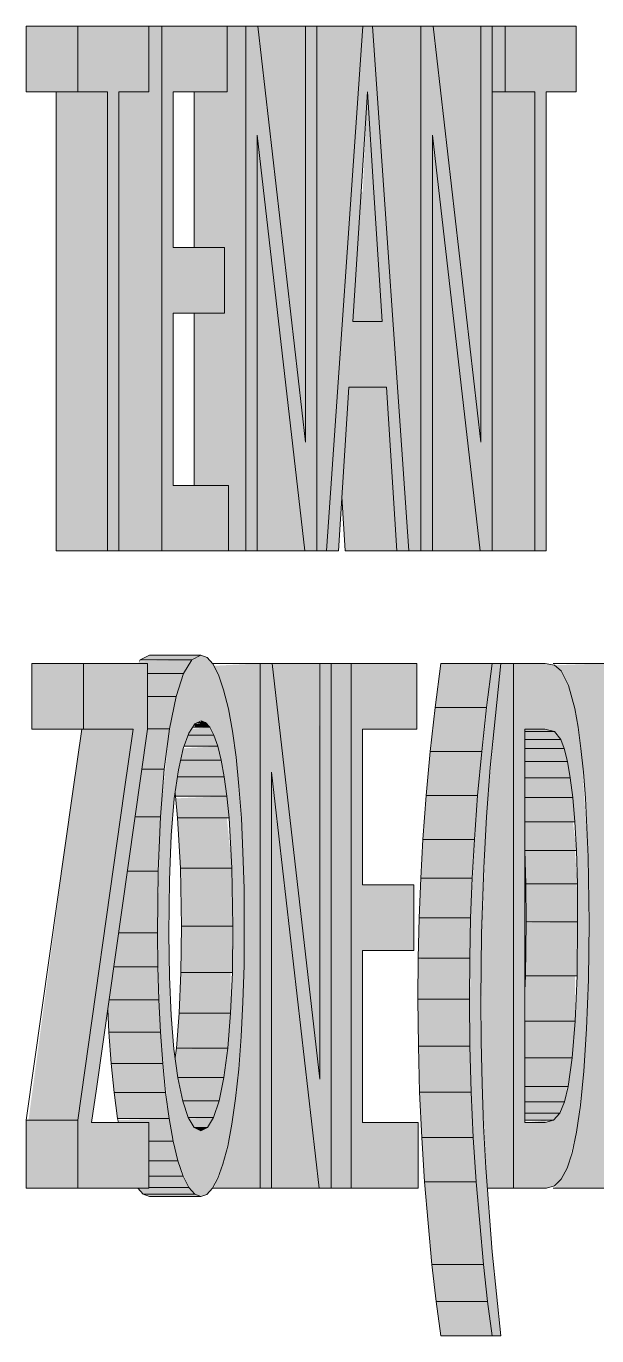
# Model space of a CAD drawing. Header units: metres. Extents: x -4613 to -4328, y -1 to 30.
# Drawn here: x -4522.487 to -4521.942, y 13.327 to 14.581 of the extents above; entities that cross this region are included whole.
import ezdxf

# ---------------------------------------------------------------- set-up
doc = ezdxf.new("R2010")
doc.units = ezdxf.units.M
doc.layers.add('A-GENM', color=13, linetype='Continuous', lineweight=5)

# ---------------------------------------------------------------- blocks, each defined once
blk = doc.blocks.new('Signage_Tenant Building - Tenant Signage with Back Panel-V95-SOUTH WEST')
at = {"layer": 'A-GENM'}
for points in [[(-4522.4875, 14.5181), (-4522.4382, 14.5181), (-4522.4382, 14.5809), (-4522.4875, 14.5809), (-4522.4875, 14.5428)], [(-4522.3987, 14.0786), (-4522.3987, 14.5181), (-4522.3701, 14.5181), (-4522.3701, 14.5809), (-4522.4382, 14.5809), (-4522.4382, 14.5181), (-4522.4096, 14.5181), (-4522.4096, 14.0786)], [(-4522.3987, 14.0786), (-4522.3578, 14.0786), (-4522.3578, 14.5809), (-4522.3701, 14.5809), (-4522.3701, 14.5181), (-4522.3987, 14.5181), (-4522.3987, 14.2579)], [(-4522.3578, 14.0786), (-4522.2938, 14.0786), (-4522.2938, 14.1414), (-4522.3469, 14.1414), (-4522.3469, 14.3062), (-4522.2979, 14.3062), (-4522.2979, 14.369), (-4522.3469, 14.369), (-4522.3469, 14.5181), (-4522.2951, 14.5181), (-4522.2951, 14.5809), (-4522.3578, 14.5809), (-4522.3578, 14.2579)], [(-4522.2938, 14.0786), (-4522.2774, 14.0786), (-4522.2774, 14.5809), (-4522.2951, 14.5809), (-4522.2951, 14.5181), (-4522.3267, 14.5181), (-4522.3267, 14.369), (-4522.2979, 14.369), (-4522.2979, 14.3062), (-4522.3267, 14.3062), (-4522.3267, 14.1414), (-4522.2938, 14.1414)], [(-4522.2665, 14.0786), (-4522.2665, 14.4766), (-4522.221, 14.0786), (-4522.2093, 14.0786), (-4522.2093, 14.5809), (-4522.2202, 14.5809), (-4522.2202, 14.1829), (-4522.2658, 14.5809), (-4522.2774, 14.5809), (-4522.2774, 14.0786)], [(-4522.2202, 14.1829), (-4522.2202, 14.5809), (-4522.2658, 14.5809), (-4522.221, 14.1896)], [(-4522.2093, 14.0786), (-4522.2003, 14.0786), (-4522.1655, 14.5809), (-4522.2093, 14.5809), (-4522.2093, 14.1829)], [(-4522.1214, 14.0786), (-4522.1098, 14.0786), (-4522.1098, 14.5809), (-4522.1562, 14.5809), (-4522.1323, 14.2355)], [(-4522.0989, 14.0786), (-4522.0989, 14.4766), (-4522.0533, 14.0786), (-4522.0417, 14.0786), (-4522.0417, 14.5809), (-4522.0526, 14.5809), (-4522.0526, 14.1829), (-4522.0981, 14.5809), (-4522.1098, 14.5809), (-4522.1098, 14.0786)], [(-4522.0526, 14.1829), (-4522.0526, 14.5809), (-4522.0981, 14.5809), (-4522.0533, 14.1896)], [(-4522.0294, 14.5181), (-4522.0294, 14.5809), (-4522.0417, 14.5809), (-4522.0417, 14.5181)], [(-4522.0008, 14.0786), (-4521.9899, 14.0786), (-4521.9899, 14.5181), (-4521.9613, 14.5181), (-4521.9613, 14.5809), (-4522.0294, 14.5809), (-4522.0294, 14.5181), (-4522.0008, 14.5181), (-4522.0008, 14.2579)], [(-4522.4589, 14.0786), (-4522.4096, 14.0786), (-4522.4096, 14.5181), (-4522.4589, 14.5181), (-4522.4589, 14.2579)], [(-4522.1548, 14.4218), (-4522.1609, 14.5181), (-4522.1655, 14.4218), (-4522.1562, 14.4218)], [(-4522.0008, 14.0786), (-4522.0008, 14.5181), (-4522.0417, 14.5181), (-4522.0417, 14.0786), (-4522.025, 14.0786)], [(-4522.221, 14.0786), (-4522.2665, 14.4766), (-4522.2665, 14.0786), (-4522.2551, 14.0786)], [(-4522.0533, 14.0786), (-4522.0989, 14.4766), (-4522.0989, 14.0786)], [(-4522.1749, 14.2983), (-4522.1469, 14.2983), (-4522.1548, 14.4218), (-4522.167, 14.4218)], [(-4522.133, 14.0786), (-4522.1429, 14.2355), (-4522.1789, 14.2355), (-4522.1855, 14.1308), (-4522.1821, 14.0786), (-4522.1429, 14.0786)], [(-4522.3291, 13.9744), (-4522.3203, 13.9788), (-4522.3695, 13.9788), (-4522.3783, 13.9744)], [(-4522.4328, 13.971), (-4522.482, 13.971), (-4522.482, 13.9082), (-4522.4328, 13.9082)], [(-4522.4382, 13.4687), (-4522.3701, 13.4687), (-4522.3701, 13.5315), (-4522.4249, 13.5315), (-4522.3715, 13.9082), (-4522.3715, 13.971), (-4522.4328, 13.971), (-4522.4328, 13.9082), (-4522.3852, 13.9082), (-4522.4382, 13.5338)], [(-4522.3715, 13.9612), (-4522.337, 13.9612), (-4522.3291, 13.9744), (-4522.3791, 13.973), (-4522.3804, 13.971), (-4522.3715, 13.971)], [(-4522.3042, 13.4687), (-4522.2638, 13.4687), (-4522.2638, 13.971), (-4522.3079, 13.9687), (-4522.2986, 13.9457), (-4522.2897, 13.9033), (-4522.2839, 13.8534), (-4522.2791, 13.7556), (-4522.2801, 13.6469), (-4522.2871, 13.5545), (-4522.2946, 13.509), (-4522.3042, 13.4782), (-4522.3082, 13.4687)], [(-4522.2638, 13.4687), (-4522.2529, 13.4687), (-4522.2529, 13.8668), (-4522.2073, 13.4687), (-4522.1957, 13.4687), (-4522.1957, 13.971), (-4522.2066, 13.971), (-4522.2066, 13.5731), (-4522.2521, 13.971), (-4522.2638, 13.971), (-4522.2638, 13.6882)], [(-4522.2066, 13.5731), (-4522.2073, 13.971), (-4522.2521, 13.971), (-4522.2073, 13.5798)], [(-4522.1957, 13.4687), (-4522.1766, 13.4687), (-4522.1766, 13.971), (-4522.1957, 13.971), (-4522.1957, 13.5731)], [(-4522.1766, 13.4687), (-4522.1125, 13.4687), (-4522.1125, 13.5315), (-4522.1657, 13.5315), (-4522.1657, 13.6963), (-4522.1166, 13.6963), (-4522.1166, 13.7591), (-4522.1657, 13.7591), (-4522.1657, 13.9082), (-4522.1139, 13.9082), (-4522.1139, 13.971), (-4522.1766, 13.971), (-4522.1766, 13.6882)], [(-4522.0471, 13.9289), (-4522.0417, 13.971), (-4522.0909, 13.971), (-4522.0963, 13.9289)], [(-4522.0335, 13.3274), (-4522.0418, 13.4078), (-4522.0499, 13.5285), (-4522.0526, 13.6492), (-4522.0498, 13.7752), (-4522.0437, 13.8715), (-4522.0335, 13.971), (-4522.0417, 13.971), (-4522.0556, 13.8446), (-4522.0623, 13.7276), (-4522.0631, 13.6047), (-4522.0599, 13.5173), (-4522.0501, 13.3957), (-4522.0417, 13.3274)], [(-4522.025, 13.4687), (-4522.0212, 13.4687), (-4522.0212, 13.971), (-4522.0335, 13.971), (-4522.0472, 13.8243), (-4522.0521, 13.689), (-4522.0514, 13.5687), (-4522.0463, 13.4687), (-4522.0418, 13.4687)], [(-4521.934, 13.4687), (-4521.934, 13.971), (-4521.9821, 13.9692), (-4521.9756, 13.9638), (-4521.967, 13.9438), (-4521.9595, 13.9099), (-4521.9524, 13.842), (-4521.949, 13.7226), (-4521.9513, 13.6212), (-4521.9573, 13.5481), (-4521.9652, 13.5025), (-4521.9757, 13.4773), (-4521.9822, 13.4687), (-4521.949, 13.4687)], [(-4522.3441, 13.9392), (-4522.337, 13.9612), (-4522.3715, 13.9612), (-4522.3715, 13.9392)], [(-4522.3503, 13.9083), (-4522.3441, 13.9392), (-4522.3715, 13.9392), (-4522.3715, 13.9083)], [(-4522.0471, 13.9289), (-4522.0963, 13.9289), (-4522.1009, 13.8868), (-4522.0517, 13.8868)], [(-4522.3118, 13.91), (-4522.3159, 13.9145), (-4522.3263, 13.9131), (-4522.3263, 13.91), (-4522.3159, 13.91)], [(-4522.3159, 13.9145), (-4522.3203, 13.916), (-4522.3202, 13.9145)], [(-4522.4429, 13.8485), (-4522.3936, 13.8485), (-4522.3852, 13.9082), (-4522.4344, 13.9082)], [(-4522.3554, 13.8697), (-4522.3503, 13.9083), (-4522.3715, 13.9082), (-4522.3769, 13.8697), (-4522.3715, 13.8697)], [(-4522.3042, 13.8917), (-4522.3079, 13.9024), (-4522.3327, 13.9024), (-4522.3364, 13.8917), (-4522.3079, 13.8917)], [(-4522.332, 13.9024), (-4522.3079, 13.9024), (-4522.3118, 13.91), (-4522.3294, 13.9083), (-4522.3327, 13.9024)], [(-4521.9821, 13.9057), (-4521.9913, 13.9082), (-4522.0103, 13.9082), (-4522.0103, 13.9057), (-4521.9911, 13.9057)], [(-4521.9913, 13.8982), (-4521.9759, 13.8982), (-4521.9821, 13.9057), (-4522.0103, 13.9057), (-4522.0103, 13.8982)], [(-4522.3079, 13.8783), (-4522.3009, 13.8783), (-4522.3042, 13.8917), (-4522.3372, 13.8897), (-4522.3398, 13.8783), (-4522.332, 13.8783)], [(-4521.9759, 13.8894), (-4521.9727, 13.8894), (-4521.9759, 13.8982), (-4522.0103, 13.8982), (-4522.0103, 13.8894), (-4521.9821, 13.8894)], [(-4521.9697, 13.8772), (-4521.9727, 13.8894), (-4522.0103, 13.8894), (-4522.0103, 13.8772), (-4521.9727, 13.8772)], [(-4522.298, 13.8624), (-4522.3009, 13.8783), (-4522.3398, 13.8783), (-4522.3419, 13.8624), (-4522.3009, 13.8624)], [(-4522.0517, 13.8868), (-4522.1009, 13.8868), (-4522.1048, 13.8446), (-4522.0556, 13.8446)], [(-4521.967, 13.8615), (-4521.9697, 13.8772), (-4522.0103, 13.8772), (-4522.0103, 13.8615), (-4521.9697, 13.8615)], [(-4522.359, 13.8243), (-4522.3554, 13.8697), (-4522.3769, 13.8697), (-4522.3834, 13.8243), (-4522.3715, 13.8243)], [(-4522.2073, 13.4687), (-4522.2529, 13.8668), (-4522.2529, 13.4687)], [(-4522.3419, 13.844), (-4522.2955, 13.844), (-4522.298, 13.8624), (-4522.3429, 13.8624), (-4522.3447, 13.844)], [(-4521.9645, 13.8425), (-4521.967, 13.8615), (-4522.0103, 13.8615), (-4522.0103, 13.8425), (-4521.967, 13.8425)], [(-4522.4382, 13.5338), (-4522.3936, 13.8485), (-4522.4429, 13.8485), (-4522.4853, 13.5338)], [(-4522.3426, 13.8231), (-4522.2934, 13.8231), (-4522.2955, 13.844), (-4522.3445, 13.8418)], [(-4522.0556, 13.8446), (-4522.1048, 13.8446), (-4522.108, 13.8023), (-4522.0587, 13.8023)], [(-4522.0103, 13.8195), (-4521.9625, 13.8195), (-4521.9645, 13.8425), (-4522.0103, 13.8425)], [(-4522.3715, 13.7721), (-4522.3612, 13.7721), (-4522.359, 13.8243), (-4522.3834, 13.8243), (-4522.3907, 13.7721)], [(-4522.2934, 13.7751), (-4522.2906, 13.7751), (-4522.2955, 13.8231), (-4522.3426, 13.8231), (-4522.3399, 13.7751), (-4522.2955, 13.7751)], [(-4521.9625, 13.792), (-4521.9611, 13.792), (-4521.9645, 13.8195), (-4522.0103, 13.8195), (-4522.0103, 13.792), (-4521.9645, 13.792)], [(-4522.0587, 13.8023), (-4522.108, 13.8023), (-4522.11, 13.7654), (-4522.0608, 13.7654)], [(-4521.9625, 13.76), (-4521.9602, 13.76), (-4521.9625, 13.792), (-4522.0103, 13.792), (-4522.0094, 13.76)], [(-4522.3936, 13.7132), (-4522.3619, 13.7132), (-4522.3612, 13.7721), (-4522.3907, 13.7721), (-4522.3991, 13.7132)], [(-4522.2934, 13.7195), (-4522.2897, 13.7195), (-4522.2906, 13.7751), (-4522.3399, 13.7751), (-4522.3389, 13.7195)], [(-4522.0623, 13.7276), (-4522.0608, 13.7654), (-4522.11, 13.7654), (-4522.1115, 13.7276)], [(-4521.9602, 13.7235), (-4521.9599, 13.7235), (-4521.9611, 13.76), (-4522.0094, 13.76), (-4522.0091, 13.7235), (-4521.9605, 13.7235)], [(-4522.0623, 13.7276), (-4522.1115, 13.7276), (-4522.1124, 13.689), (-4522.0632, 13.689)], [(-4522.4037, 13.6807), (-4522.3616, 13.6807), (-4522.3619, 13.7132), (-4522.3991, 13.7132), (-4522.4026, 13.6882)], [(-4522.3395, 13.6753), (-4522.2902, 13.6753), (-4522.2906, 13.7195), (-4522.3389, 13.7195), (-4522.3393, 13.6882)], [(-4521.9623, 13.6719), (-4521.9605, 13.6719), (-4521.9602, 13.7235), (-4522.0091, 13.7226), (-4522.0097, 13.6719)], [(-4522.0635, 13.6496), (-4522.0632, 13.689), (-4522.1124, 13.6882), (-4522.1127, 13.6496)], [(-4522.3936, 13.649), (-4522.3607, 13.649), (-4522.3616, 13.6807), (-4522.4037, 13.6807), (-4522.4082, 13.649)], [(-4522.3411, 13.6364), (-4522.2919, 13.6364), (-4522.2919, 13.6753), (-4522.3395, 13.6753)], [(-4521.9651, 13.6286), (-4521.9623, 13.6286), (-4521.9623, 13.6719), (-4522.0097, 13.6719), (-4522.0097, 13.6286)], [(-4522.4084, 13.6182), (-4522.3591, 13.6182), (-4522.3607, 13.649), (-4522.4082, 13.649), (-4522.4095, 13.6401)], [(-4522.0635, 13.6496), (-4522.1127, 13.6496), (-4522.1123, 13.6047), (-4522.0631, 13.6047)], [(-4522.3438, 13.6028), (-4522.2946, 13.6028), (-4522.2919, 13.6364), (-4522.3411, 13.6364)], [(-4521.9651, 13.5934), (-4521.9623, 13.6286), (-4522.0103, 13.6286), (-4522.0103, 13.5934), (-4521.9689, 13.5934)], [(-4522.3936, 13.5882), (-4522.3569, 13.5882), (-4522.3591, 13.6182), (-4522.4084, 13.6182), (-4522.4062, 13.5882)], [(-4522.3423, 13.5747), (-4522.2983, 13.5747), (-4522.2946, 13.6028), (-4522.3439, 13.6018), (-4522.345, 13.5938), (-4522.3424, 13.5747)], [(-4522.0631, 13.6047), (-4522.1123, 13.6047), (-4522.1111, 13.5606), (-4522.0619, 13.5606)], [(-4522.4034, 13.5602), (-4522.3542, 13.5602), (-4522.3569, 13.5882), (-4522.4062, 13.5882), (-4522.4038, 13.5639)], [(-4521.9689, 13.5662), (-4521.9651, 13.5934), (-4522.0103, 13.5934), (-4522.0103, 13.5662), (-4521.9724, 13.5662)], [(-4522.303, 13.5523), (-4522.2983, 13.5747), (-4522.3423, 13.5742), (-4522.3377, 13.5523), (-4522.3082, 13.5523)], [(-4521.977, 13.5515), (-4521.9724, 13.5515), (-4521.97, 13.5662), (-4522.0103, 13.5662), (-4522.0103, 13.5515)], [(-4522.3936, 13.5354), (-4522.3508, 13.5354), (-4522.3542, 13.5602), (-4522.4034, 13.5602), (-4522.4, 13.5354)], [(-4522.3325, 13.5364), (-4522.3082, 13.5364), (-4522.303, 13.5523), (-4522.3377, 13.5521), (-4522.3325, 13.5364)], [(-4522.0619, 13.5606), (-4522.1111, 13.5606), (-4522.1091, 13.5173), (-4522.0599, 13.5173)], [(-4521.983, 13.5406), (-4521.977, 13.5406), (-4521.9724, 13.5515), (-4522.0103, 13.5515), (-4522.0103, 13.5406)], [(-4521.991, 13.5338), (-4521.983, 13.5338), (-4521.977, 13.5406), (-4522.0103, 13.5406), (-4522.0103, 13.5338)], [(-4522.4853, 13.4687), (-4522.4382, 13.4687), (-4522.4382, 13.5338), (-4522.4875, 13.5338), (-4522.4875, 13.4687)], [(-4522.3468, 13.5136), (-4522.3508, 13.5354), (-4522.3997, 13.5338), (-4522.3993, 13.5315), (-4522.3701, 13.5315), (-4522.3701, 13.5136)], [(-4522.314, 13.5268), (-4522.3082, 13.5364), (-4522.332, 13.5355), (-4522.3263, 13.5268), (-4522.3204, 13.5268)], [(-4522.3204, 13.5236), (-4522.314, 13.5268), (-4522.3263, 13.5266)], [(-4521.991, 13.5315), (-4521.9897, 13.5338), (-4522.0103, 13.5315)], [(-4522.3423, 13.495), (-4522.3468, 13.5136), (-4522.3701, 13.5136), (-4522.3701, 13.495)], [(-4522.0571, 13.4747), (-4522.0599, 13.5173), (-4522.1091, 13.5173), (-4522.1064, 13.4747)], [(-4522.3373, 13.4801), (-4522.3423, 13.495), (-4522.3701, 13.495), (-4522.3701, 13.4801)], [(-4522.332, 13.4694), (-4522.3373, 13.4801), (-4522.3701, 13.4801), (-4522.3701, 13.4694)], [(-4522.0993, 13.3957), (-4522.0501, 13.3957), (-4522.0571, 13.4747), (-4522.1064, 13.4747), (-4522.1, 13.4033)], [(-4522.3701, 13.463), (-4522.3263, 13.463), (-4522.332, 13.4694), (-4522.3806, 13.4687), (-4522.3756, 13.463)], [(-4522.3204, 13.4609), (-4522.3263, 13.463), (-4522.3756, 13.463), (-4522.3696, 13.4609)], [(-4522.0461, 13.3602), (-4522.0501, 13.3957), (-4522.0993, 13.3957), (-4522.0953, 13.3602)], [(-4522.0461, 13.3602), (-4522.0953, 13.3602), (-4522.0909, 13.3274), (-4522.0417, 13.3274)]]:
    blk.add_hatch(color=256, dxfattribs=at).paths.add_polyline_path(points)
h = blk.add_hatch(color=256, dxfattribs=at)
h.paths.add_polyline_path([(-4522.1888, 14.0786), (-4522.1789, 14.2355), (-4522.1429, 14.2355), (-4522.133, 14.0786), (-4522.1214, 14.0786), (-4522.1562, 14.5809), (-4522.1655, 14.5809), (-4522.2003, 14.0786)])
h.paths.add_polyline_path([(-4522.1469, 14.2983), (-4522.1749, 14.2983), (-4522.1609, 14.5181), (-4522.1548, 14.4218)])
h = blk.add_hatch(color=256, dxfattribs=at)
h.paths.add_polyline_path([(-4522.3204, 13.4609), (-4522.3148, 13.4628), (-4522.3094, 13.4686), (-4522.2992, 13.4918), (-4522.2906, 13.53), (-4522.2841, 13.5828), (-4522.2801, 13.6469), (-4522.2791, 13.7556), (-4522.2839, 13.8534), (-4522.2901, 13.9061), (-4522.2986, 13.9457), (-4522.3089, 13.9706), (-4522.3144, 13.9768), (-4522.3203, 13.9788), (-4522.3299, 13.973), (-4522.337, 13.9612), (-4522.3441, 13.9392), (-4522.3503, 13.9083), (-4522.359, 13.8243), (-4522.3619, 13.7132), (-4522.3591, 13.6182), (-4522.3508, 13.5354), (-4522.3423, 13.495), (-4522.332, 13.4694), (-4522.3263, 13.463)])
h.paths.add_polyline_path([(-4522.3204, 13.5236), (-4522.3267, 13.5268), (-4522.3325, 13.5363), (-4522.3377, 13.5521), (-4522.3461, 13.6018), (-4522.3505, 13.671), (-4522.3504, 13.7635), (-4522.3459, 13.8418), (-4522.3372, 13.8897), (-4522.332, 13.9043), (-4522.3263, 13.9131), (-4522.3202, 13.9161), (-4522.3159, 13.9145), (-4522.3079, 13.9024), (-4522.3009, 13.8783), (-4522.2955, 13.844), (-4522.2906, 13.7751), (-4522.2902, 13.6753), (-4522.2946, 13.6028), (-4522.303, 13.5523), (-4522.3082, 13.5364), (-4522.314, 13.5268)])
h = blk.add_hatch(color=256, dxfattribs=at)
h.paths.add_polyline_path([(-4521.9897, 13.4687), (-4521.9822, 13.4709), (-4521.9757, 13.4773), (-4521.97, 13.4879), (-4521.9611, 13.5222), (-4521.954, 13.5808), (-4521.9496, 13.6686), (-4521.9498, 13.786), (-4521.9567, 13.8896), (-4521.9627, 13.9278), (-4521.9686, 13.9498), (-4521.9756, 13.9638), (-4521.9821, 13.9692), (-4521.9911, 13.971), (-4522.0212, 13.971), (-4522.0212, 13.4687)])
h.paths.add_polyline_path([(-4521.991, 13.5315), (-4522.0103, 13.5315), (-4522.0103, 13.9082), (-4521.9913, 13.9082), (-4521.9821, 13.9057), (-4521.9759, 13.8982), (-4521.9697, 13.8772), (-4521.9645, 13.8425), (-4521.9611, 13.792), (-4521.9603, 13.6882), (-4521.9623, 13.6286), (-4521.9689, 13.5662), (-4521.977, 13.5406), (-4521.983, 13.5338)])
for p, q in [((-4522.4875, 14.5181), (-4522.4875, 14.5809)), ((-4522.4875, 14.5809), (-4522.4382, 14.5809)), ((-4522.3701, 14.5809), (-4522.4382, 14.5809)), ((-4522.4382, 14.5809), (-4522.4382, 14.5181)), ((-4522.3701, 14.5181), (-4522.3701, 14.5809)), ((-4522.3701, 14.5809), (-4522.3578, 14.5809)), ((-4522.2951, 14.5809), (-4522.3578, 14.5809)), ((-4522.3578, 14.5809), (-4522.3578, 14.0786)), ((-4522.2951, 14.5181), (-4522.2951, 14.5809)), ((-4522.2951, 14.5809), (-4522.2774, 14.5809)), ((-4522.2658, 14.5809), (-4522.2774, 14.5809)), ((-4522.2774, 14.5809), (-4522.2774, 14.0786)), ((-4522.2202, 14.1829), (-4522.2658, 14.5809)), ((-4522.2658, 14.5809), (-4522.2202, 14.5809)), ((-4522.2093, 14.5809), (-4522.2202, 14.5809)), ((-4522.2202, 14.5809), (-4522.2202, 14.1829)), ((-4522.2093, 14.0786), (-4522.2093, 14.5809)), ((-4522.2093, 14.5809), (-4522.1655, 14.5809)), ((-4522.1655, 14.5809), (-4522.2003, 14.0786)), ((-4522.1562, 14.5809), (-4522.1655, 14.5809)), ((-4522.1214, 14.0786), (-4522.1562, 14.5809)), ((-4522.1562, 14.5809), (-4522.1098, 14.5809)), ((-4522.0981, 14.5809), (-4522.1098, 14.5809)), ((-4522.1098, 14.5809), (-4522.1098, 14.0786)), ((-4522.0526, 14.1829), (-4522.0981, 14.5809)), ((-4522.0981, 14.5809), (-4522.0526, 14.5809)), ((-4522.0417, 14.5809), (-4522.0526, 14.5809)), ((-4522.0526, 14.5809), (-4522.0526, 14.1829)), ((-4522.0417, 14.0786), (-4522.0417, 14.5809)), ((-4522.0417, 14.5809), (-4522.0294, 14.5809)), ((-4521.9613, 14.5809), (-4522.0294, 14.5809)), ((-4522.0294, 14.5809), (-4522.0294, 14.5181)), ((-4521.9613, 14.5181), (-4521.9613, 14.5809)), ((-4522.4875, 14.5181), (-4522.4382, 14.5181)), ((-4522.4589, 14.0786), (-4522.4589, 14.5181)), ((-4522.4382, 14.5181), (-4522.4096, 14.5181)), ((-4522.4096, 14.5181), (-4522.4096, 14.0786)), ((-4522.3987, 14.0786), (-4522.3987, 14.5181)), ((-4522.3987, 14.5181), (-4522.3701, 14.5181)), ((-4522.3469, 14.369), (-4522.3469, 14.5181)), ((-4522.3469, 14.5181), (-4522.2951, 14.5181)), ((-4522.3267, 14.369), (-4522.3267, 14.5181)), ((-4522.1663, 14.4326), (-4522.1609, 14.5181)), ((-4522.1609, 14.5181), (-4522.1548, 14.4218)), ((-4522.0417, 14.5181), (-4522.0294, 14.5181)), ((-4522.0294, 14.5181), (-4522.0008, 14.5181)), ((-4522.0008, 14.5181), (-4522.0008, 14.0786)), ((-4521.9899, 14.0786), (-4521.9899, 14.5181)), ((-4521.9899, 14.5181), (-4521.9613, 14.5181)), ((-4522.2665, 14.0786), (-4522.2665, 14.4766)), ((-4522.2665, 14.4766), (-4522.221, 14.0786)), ((-4522.0989, 14.0786), (-4522.0989, 14.4766)), ((-4522.0989, 14.4766), (-4522.0533, 14.0786)), ((-4522.1749, 14.2983), (-4522.1663, 14.4326)), ((-4522.1548, 14.4218), (-4522.1469, 14.2983)), ((-4522.2979, 14.369), (-4522.3469, 14.369)), ((-4522.2979, 14.3062), (-4522.2979, 14.369)), ((-4522.3469, 14.1414), (-4522.3469, 14.3062)), ((-4522.3469, 14.3062), (-4522.2979, 14.3062)), ((-4522.3267, 14.1414), (-4522.3267, 14.3062)), ((-4522.1469, 14.2983), (-4522.1749, 14.2983)), ((-4522.1888, 14.0786), (-4522.1789, 14.2355)), ((-4522.1789, 14.2355), (-4522.1429, 14.2355)), ((-4522.1429, 14.2355), (-4522.133, 14.0786)), ((-4522.2938, 14.1414), (-4522.3469, 14.1414)), ((-4522.2938, 14.0786), (-4522.2938, 14.1414)), ((-4522.1822, 14.0786), (-4522.1855, 14.1308)), ((-4522.4096, 14.0786), (-4522.4589, 14.0786)), ((-4522.4096, 14.0786), (-4522.3987, 14.0786)), ((-4522.3578, 14.0786), (-4522.3987, 14.0786)), ((-4522.3578, 14.0786), (-4522.2938, 14.0786)), ((-4522.2774, 14.0786), (-4522.2938, 14.0786)), ((-4522.2774, 14.0786), (-4522.2665, 14.0786)), ((-4522.2665, 14.0786), (-4522.221, 14.0786)), ((-4522.221, 14.0786), (-4522.2093, 14.0786)), ((-4522.2003, 14.0786), (-4522.2093, 14.0786)), ((-4522.2003, 14.0786), (-4522.1888, 14.0786)), ((-4522.1822, 14.0786), (-4522.133, 14.0786)), ((-4522.133, 14.0786), (-4522.1214, 14.0786)), ((-4522.1098, 14.0786), (-4522.1214, 14.0786)), ((-4522.1098, 14.0786), (-4522.0989, 14.0786)), ((-4522.0989, 14.0786), (-4522.0533, 14.0786)), ((-4522.0533, 14.0786), (-4522.0417, 14.0786)), ((-4522.0008, 14.0786), (-4522.0417, 14.0786)), ((-4522.0008, 14.0786), (-4521.9899, 14.0786)), ((-4522.3783, 13.9744), (-4522.3695, 13.9788)), ((-4522.3695, 13.9788), (-4522.3203, 13.9788)), ((-4522.3203, 13.9788), (-4522.3291, 13.9744)), ((-4522.3144, 13.9768), (-4522.3203, 13.9788)), ((-4522.3089, 13.9706), (-4522.3144, 13.9768)), ((-4522.482, 13.9082), (-4522.482, 13.971)), ((-4522.482, 13.971), (-4522.4328, 13.971)), ((-4522.3715, 13.971), (-4522.4328, 13.971)), ((-4522.4328, 13.971), (-4522.4328, 13.9082)), ((-4522.3791, 13.973), (-4522.3783, 13.9744)), ((-4522.3783, 13.9744), (-4522.3291, 13.9744)), ((-4522.3715, 13.9082), (-4522.3715, 13.971)), ((-4522.3291, 13.9744), (-4522.337, 13.9612)), ((-4522.3092, 13.971), (-4522.2638, 13.971)), ((-4522.3036, 13.9602), (-4522.3089, 13.9706)), ((-4522.2521, 13.971), (-4522.2638, 13.971)), ((-4522.2638, 13.971), (-4522.2638, 13.4687)), ((-4522.2066, 13.5731), (-4522.2521, 13.971)), ((-4522.2521, 13.971), (-4522.2066, 13.971)), ((-4522.1957, 13.971), (-4522.2066, 13.971)), ((-4522.2066, 13.971), (-4522.2066, 13.5731)), ((-4522.1957, 13.4687), (-4522.1957, 13.971)), ((-4522.1957, 13.971), (-4522.1766, 13.971)), ((-4522.1139, 13.971), (-4522.1766, 13.971)), ((-4522.1766, 13.971), (-4522.1766, 13.4687)), ((-4522.1139, 13.9082), (-4522.1139, 13.971)), ((-4522.0963, 13.9289), (-4522.0909, 13.971)), ((-4522.0909, 13.971), (-4522.0417, 13.971)), ((-4522.0417, 13.971), (-4522.0471, 13.9289)), ((-4522.0437, 13.8715), (-4522.0335, 13.971)), ((-4522.0335, 13.971), (-4522.0417, 13.971)), ((-4522.0335, 13.971), (-4522.0212, 13.971)), ((-4521.9911, 13.971), (-4522.0212, 13.971)), ((-4522.0212, 13.971), (-4522.0212, 13.4687)), ((-4521.9821, 13.9692), (-4521.9911, 13.971)), ((-4521.9832, 13.971), (-4521.934, 13.971)), ((-4521.9756, 13.9638), (-4521.9821, 13.9692)), ((-4521.9686, 13.9498), (-4521.9756, 13.9638)), ((-4522.3715, 13.9612), (-4522.337, 13.9612)), ((-4522.337, 13.9612), (-4522.3441, 13.9392)), ((-4522.2986, 13.9457), (-4522.3036, 13.9602)), ((-4522.3715, 13.9392), (-4522.3441, 13.9392)), ((-4522.3441, 13.9392), (-4522.3503, 13.9083)), ((-4522.294, 13.9275), (-4522.2986, 13.9457)), ((-4521.9627, 13.9278), (-4521.9686, 13.9498)), ((-4522.2901, 13.9061), (-4522.294, 13.9275)), ((-4522.1009, 13.8868), (-4522.0963, 13.9289)), ((-4522.0963, 13.9289), (-4522.0471, 13.9289)), ((-4522.0471, 13.9289), (-4522.0517, 13.8868)), ((-4521.9595, 13.9099), (-4521.9627, 13.9278)), ((-4522.332, 13.9043), (-4522.3263, 13.9131)), ((-4522.3263, 13.9131), (-4522.3202, 13.9161)), ((-4522.3234, 13.9145), (-4522.3159, 13.9145)), ((-4522.3202, 13.9161), (-4522.3159, 13.9145)), ((-4522.3159, 13.9145), (-4522.3118, 13.91)), ((-4522.482, 13.9082), (-4522.4328, 13.9082)), ((-4522.4429, 13.8485), (-4522.4344, 13.9082)), ((-4522.4328, 13.9082), (-4522.3852, 13.9082)), ((-4522.4203, 13.5639), (-4522.3715, 13.9082)), ((-4522.3852, 13.9082), (-4522.3936, 13.8485)), ((-4522.3715, 13.9083), (-4522.3503, 13.9083)), ((-4522.3503, 13.9083), (-4522.3554, 13.8697)), ((-4522.3372, 13.8897), (-4522.332, 13.9043)), ((-4522.3327, 13.9024), (-4522.3079, 13.9024)), ((-4522.3283, 13.91), (-4522.3118, 13.91)), ((-4522.3118, 13.91), (-4522.3079, 13.9024)), ((-4522.3079, 13.9024), (-4522.3042, 13.8917)), ((-4522.2867, 13.8814), (-4522.2901, 13.9061)), ((-4522.1657, 13.7591), (-4522.1657, 13.9082)), ((-4522.1657, 13.9082), (-4522.1139, 13.9082)), ((-4522.0104, 13.9057), (-4521.9821, 13.9057)), ((-4522.0103, 13.5315), (-4522.0103, 13.9082)), ((-4522.0103, 13.9082), (-4521.9913, 13.9082)), ((-4521.9913, 13.9082), (-4521.9821, 13.9057)), ((-4521.9821, 13.9057), (-4521.9759, 13.8982)), ((-4521.9567, 13.8896), (-4521.9595, 13.9099)), ((-4522.3419, 13.8692), (-4522.3372, 13.8897)), ((-4522.3364, 13.8917), (-4522.3042, 13.8917)), ((-4522.3042, 13.8917), (-4522.3009, 13.8783)), ((-4522.0106, 13.8982), (-4521.9759, 13.8982)), ((-4522.0103, 13.8894), (-4521.9727, 13.8894)), ((-4521.9759, 13.8982), (-4521.9727, 13.8894)), ((-4521.9727, 13.8894), (-4521.9697, 13.8772)), ((-4521.9543, 13.8669), (-4521.9567, 13.8896)), ((-4522.3398, 13.8783), (-4522.3009, 13.8783)), ((-4522.3009, 13.8783), (-4522.298, 13.8624)), ((-4522.2839, 13.8534), (-4522.2867, 13.8814)), ((-4522.1048, 13.8446), (-4522.1009, 13.8868)), ((-4522.1009, 13.8868), (-4522.0517, 13.8868)), ((-4522.0517, 13.8868), (-4522.0556, 13.8446)), ((-4522.0103, 13.8772), (-4521.9697, 13.8772)), ((-4521.9697, 13.8772), (-4521.967, 13.8615)), ((-4522.3769, 13.8697), (-4522.3554, 13.8697)), ((-4522.3554, 13.8697), (-4522.359, 13.8243)), ((-4522.3459, 13.8418), (-4522.3419, 13.8692)), ((-4522.2529, 13.4687), (-4522.2529, 13.8668)), ((-4522.2529, 13.8668), (-4522.2073, 13.4687)), ((-4522.0472, 13.8243), (-4522.0437, 13.8715)), ((-4521.9524, 13.842), (-4521.9543, 13.8669)), ((-4522.3429, 13.8624), (-4522.298, 13.8624)), ((-4522.298, 13.8624), (-4522.2955, 13.844)), ((-4522.2816, 13.8228), (-4522.2839, 13.8534)), ((-4522.0103, 13.8615), (-4521.967, 13.8615)), ((-4521.967, 13.8615), (-4521.9645, 13.8425)), ((-4522.4875, 13.5338), (-4522.4429, 13.8485)), ((-4522.3936, 13.8485), (-4522.4382, 13.5338)), ((-4522.3487, 13.8066), (-4522.3459, 13.8418)), ((-4522.3447, 13.844), (-4522.3451, 13.8471)), ((-4522.3426, 13.8231), (-4522.3447, 13.844)), ((-4522.3447, 13.844), (-4522.2955, 13.844)), ((-4522.2955, 13.844), (-4522.2934, 13.8231)), ((-4522.108, 13.8023), (-4522.1048, 13.8446)), ((-4522.1048, 13.8446), (-4522.0556, 13.8446)), ((-4522.0556, 13.8446), (-4522.0587, 13.8023)), ((-4522.0103, 13.8425), (-4521.9645, 13.8425)), ((-4521.9645, 13.8425), (-4521.9625, 13.8195)), ((-4521.9498, 13.786), (-4521.9524, 13.842)), ((-4522.3834, 13.8243), (-4522.359, 13.8243)), ((-4522.359, 13.8243), (-4522.3612, 13.7721)), ((-4522.3399, 13.7751), (-4522.3426, 13.8231)), ((-4522.3426, 13.8231), (-4522.2934, 13.8231)), ((-4522.2934, 13.8231), (-4522.2906, 13.7751)), ((-4522.2801, 13.7902), (-4522.2816, 13.8228)), ((-4522.0498, 13.7752), (-4522.0472, 13.8243)), ((-4522.0103, 13.8195), (-4521.9625, 13.8195)), ((-4521.9625, 13.8195), (-4521.9611, 13.792)), ((-4522.3504, 13.7635), (-4522.3487, 13.8066)), ((-4522.11, 13.7654), (-4522.108, 13.8023)), ((-4522.108, 13.8023), (-4522.0587, 13.8023)), ((-4522.0587, 13.8023), (-4522.0608, 13.7654)), ((-4522.2791, 13.7556), (-4522.2801, 13.7902)), ((-4522.0094, 13.76), (-4522.0103, 13.792)), ((-4522.0103, 13.792), (-4521.9611, 13.792)), ((-4521.9611, 13.792), (-4521.9602, 13.76)), ((-4522.0519, 13.7123), (-4522.0498, 13.7752)), ((-4521.949, 13.7226), (-4521.9498, 13.786)), ((-4522.3907, 13.7721), (-4522.3612, 13.7721)), ((-4522.3612, 13.7721), (-4522.3619, 13.7132)), ((-4522.351, 13.7126), (-4522.3504, 13.7635)), ((-4522.3389, 13.7195), (-4522.3399, 13.7751)), ((-4522.3399, 13.7751), (-4522.2906, 13.7751)), ((-4522.2906, 13.7751), (-4522.2897, 13.7195)), ((-4522.1115, 13.7276), (-4522.11, 13.7654)), ((-4522.11, 13.7654), (-4522.0608, 13.7654)), ((-4522.0608, 13.7654), (-4522.0623, 13.7276)), ((-4522.2788, 13.719), (-4522.2791, 13.7556)), ((-4522.1166, 13.7591), (-4522.1657, 13.7591)), ((-4522.1166, 13.6963), (-4522.1166, 13.7591)), ((-4522.0091, 13.7235), (-4522.0094, 13.76)), ((-4522.0094, 13.76), (-4521.9602, 13.76)), ((-4521.9602, 13.76), (-4521.9599, 13.7235)), ((-4522.1124, 13.689), (-4522.1115, 13.7276)), ((-4522.1115, 13.7276), (-4522.0623, 13.7276)), ((-4522.0623, 13.7276), (-4522.0632, 13.689)), ((-4522.3619, 13.7132), (-4522.3991, 13.7132)), ((-4522.3619, 13.7132), (-4522.3616, 13.6807)), ((-4522.3505, 13.671), (-4522.351, 13.7126)), ((-4522.3395, 13.6753), (-4522.3389, 13.7195)), ((-4522.3389, 13.7195), (-4522.2897, 13.7195)), ((-4522.2897, 13.7195), (-4522.2902, 13.6753)), ((-4522.2791, 13.6819), (-4522.2788, 13.719)), ((-4522.0097, 13.6719), (-4522.0091, 13.7235)), ((-4522.0091, 13.7235), (-4521.9599, 13.7235)), ((-4521.9599, 13.7235), (-4521.9605, 13.6719)), ((-4521.9496, 13.6686), (-4521.949, 13.7226)), ((-4522.0526, 13.6492), (-4522.0519, 13.7123)), ((-4522.1657, 13.5315), (-4522.1657, 13.6963)), ((-4522.1657, 13.6963), (-4522.1166, 13.6963)), ((-4522.1127, 13.6496), (-4522.1124, 13.689)), ((-4522.1124, 13.689), (-4522.0632, 13.689)), ((-4522.0632, 13.689), (-4522.0635, 13.6496)), ((-4522.4037, 13.6807), (-4522.3616, 13.6807)), ((-4522.3616, 13.6807), (-4522.3607, 13.649)), ((-4522.3411, 13.6364), (-4522.3395, 13.6753)), ((-4522.3395, 13.6753), (-4522.2902, 13.6753)), ((-4522.2902, 13.6753), (-4522.2919, 13.6364)), ((-4522.2801, 13.6469), (-4522.2791, 13.6819)), ((-4522.3488, 13.634), (-4522.3505, 13.671)), ((-4522.0103, 13.6575), (-4522.0097, 13.6719)), ((-4522.0097, 13.6719), (-4521.9605, 13.6719)), ((-4521.9605, 13.6719), (-4521.9623, 13.6286)), ((-4521.9513, 13.6212), (-4521.9496, 13.6686)), ((-4522.4084, 13.6182), (-4522.4095, 13.6401)), ((-4522.4082, 13.649), (-4522.3607, 13.649)), ((-4522.3607, 13.649), (-4522.3591, 13.6182)), ((-4522.2818, 13.6138), (-4522.2801, 13.6469)), ((-4522.1123, 13.6047), (-4522.1127, 13.6496)), ((-4522.1127, 13.6496), (-4522.0635, 13.6496)), ((-4522.0635, 13.6496), (-4522.0631, 13.6047)), ((-4522.0523, 13.609), (-4522.0526, 13.6492)), ((-4522.3461, 13.6018), (-4522.3488, 13.634)), ((-4522.3438, 13.6028), (-4522.3411, 13.6364)), ((-4522.3411, 13.6364), (-4522.2919, 13.6364)), ((-4522.2919, 13.6364), (-4522.2946, 13.6028)), ((-4522.0103, 13.6286), (-4521.9623, 13.6286)), ((-4521.9623, 13.6286), (-4521.9651, 13.5934)), ((-4522.4062, 13.5882), (-4522.4084, 13.6182)), ((-4522.4084, 13.6182), (-4522.3591, 13.6182)), ((-4522.3591, 13.6182), (-4522.3569, 13.5882)), ((-4522.2841, 13.5828), (-4522.2818, 13.6138)), ((-4521.954, 13.5808), (-4521.9513, 13.6212)), ((-4522.3423, 13.5742), (-4522.3461, 13.6018)), ((-4522.345, 13.5938), (-4522.3438, 13.6028)), ((-4522.3438, 13.6028), (-4522.2946, 13.6028)), ((-4522.2946, 13.6028), (-4522.2983, 13.5747)), ((-4522.1111, 13.5606), (-4522.1123, 13.6047)), ((-4522.1123, 13.6047), (-4522.0631, 13.6047)), ((-4522.0631, 13.6047), (-4522.0619, 13.5606)), ((-4522.0514, 13.5687), (-4522.0523, 13.609)), ((-4522.4034, 13.5602), (-4522.4062, 13.5882)), ((-4522.4062, 13.5882), (-4522.3569, 13.5882)), ((-4522.3569, 13.5882), (-4522.3542, 13.5602)), ((-4522.0103, 13.5934), (-4521.9651, 13.5934)), ((-4521.9651, 13.5934), (-4521.9689, 13.5662)), ((-4522.3424, 13.5747), (-4522.2983, 13.5747)), ((-4522.2983, 13.5747), (-4522.303, 13.5523)), ((-4522.2871, 13.5545), (-4522.2841, 13.5828)), ((-4521.9573, 13.5481), (-4521.954, 13.5808)), ((-4522.4249, 13.5315), (-4522.4203, 13.5639)), ((-4522.3377, 13.5521), (-4522.3423, 13.5742)), ((-4522.0499, 13.5285), (-4522.0514, 13.5687)), ((-4522.0103, 13.5662), (-4521.9689, 13.5662)), ((-4521.9689, 13.5662), (-4521.9724, 13.5515)), ((-4522.4, 13.5354), (-4522.4034, 13.5602)), ((-4522.4034, 13.5602), (-4522.3542, 13.5602)), ((-4522.3542, 13.5602), (-4522.3508, 13.5354)), ((-4522.3377, 13.5523), (-4522.303, 13.5523)), ((-4522.3325, 13.5363), (-4522.3377, 13.5521)), ((-4522.303, 13.5523), (-4522.3082, 13.5364)), ((-4522.2906, 13.53), (-4522.2871, 13.5545)), ((-4522.1091, 13.5173), (-4522.1111, 13.5606)), ((-4522.1111, 13.5606), (-4522.0619, 13.5606)), ((-4522.0619, 13.5606), (-4522.0599, 13.5173)), ((-4522.0103, 13.5515), (-4521.9724, 13.5515)), ((-4521.9724, 13.5515), (-4521.977, 13.5406)), ((-4522.0103, 13.5406), (-4521.977, 13.5406)), ((-4521.977, 13.5406), (-4521.983, 13.5338)), ((-4521.9611, 13.5222), (-4521.9573, 13.5481)), ((-4522.4875, 13.4687), (-4522.4875, 13.5338)), ((-4522.4875, 13.5338), (-4522.4382, 13.5338)), ((-4522.4382, 13.5338), (-4522.4382, 13.4687)), ((-4522.3701, 13.5315), (-4522.4249, 13.5315)), ((-4522.3993, 13.5315), (-4522.4, 13.5354)), ((-4522.4, 13.5354), (-4522.3508, 13.5354)), ((-4522.3701, 13.4687), (-4522.3701, 13.5315)), ((-4522.3508, 13.5354), (-4522.3468, 13.5136)), ((-4522.3325, 13.5364), (-4522.3082, 13.5364)), ((-4522.3267, 13.5268), (-4522.3325, 13.5363)), ((-4522.3204, 13.5236), (-4522.3267, 13.5268)), ((-4522.3267, 13.5268), (-4522.314, 13.5268)), ((-4522.314, 13.5268), (-4522.3204, 13.5236)), ((-4522.3082, 13.5364), (-4522.314, 13.5268)), ((-4522.2946, 13.509), (-4522.2906, 13.53)), ((-4522.1125, 13.5315), (-4522.1657, 13.5315)), ((-4522.1125, 13.4687), (-4522.1125, 13.5315)), ((-4522.0478, 13.4883), (-4522.0499, 13.5285)), ((-4522.0103, 13.5338), (-4521.983, 13.5338)), ((-4521.991, 13.5315), (-4522.0103, 13.5315)), ((-4521.983, 13.5338), (-4521.991, 13.5315)), ((-4522.3701, 13.5136), (-4522.3468, 13.5136)), ((-4522.3468, 13.5136), (-4522.3423, 13.495)), ((-4522.1064, 13.4747), (-4522.1091, 13.5173)), ((-4522.1091, 13.5173), (-4522.0599, 13.5173)), ((-4522.0599, 13.5173), (-4522.0571, 13.4747)), ((-4521.9652, 13.5025), (-4521.9611, 13.5222)), ((-4522.2992, 13.4918), (-4522.2946, 13.509)), ((-4521.97, 13.4879), (-4521.9652, 13.5025)), ((-4522.3701, 13.495), (-4522.3423, 13.495)), ((-4522.3423, 13.495), (-4522.3373, 13.4801)), ((-4522.3042, 13.4782), (-4522.2992, 13.4918)), ((-4522.0418, 13.4078), (-4522.0478, 13.4883)), ((-4521.9757, 13.4773), (-4521.97, 13.4879)), ((-4522.3701, 13.4801), (-4522.3373, 13.4801)), ((-4522.3373, 13.4801), (-4522.332, 13.4694)), ((-4522.3094, 13.4686), (-4522.3042, 13.4782)), ((-4522.0993, 13.3957), (-4522.1064, 13.4747)), ((-4522.1064, 13.4747), (-4522.0571, 13.4747)), ((-4522.0571, 13.4747), (-4522.0501, 13.3957)), ((-4521.9822, 13.4709), (-4521.9757, 13.4773)), ((-4522.4382, 13.4687), (-4522.4875, 13.4687)), ((-4522.4382, 13.4687), (-4522.3701, 13.4687)), ((-4522.3756, 13.463), (-4522.3806, 13.4687)), ((-4522.3696, 13.4609), (-4522.3756, 13.463)), ((-4522.3756, 13.463), (-4522.3263, 13.463)), ((-4522.3701, 13.4694), (-4522.332, 13.4694)), ((-4522.332, 13.4694), (-4522.3263, 13.463)), ((-4522.3263, 13.463), (-4522.3204, 13.4609)), ((-4522.3204, 13.4609), (-4522.3148, 13.4628)), ((-4522.3148, 13.4628), (-4522.3094, 13.4686)), ((-4522.2638, 13.4687), (-4522.3094, 13.4687)), ((-4522.2638, 13.4687), (-4522.2529, 13.4687)), ((-4522.2529, 13.4687), (-4522.2073, 13.4687)), ((-4522.2073, 13.4687), (-4522.1957, 13.4687)), ((-4522.1766, 13.4687), (-4522.1957, 13.4687)), ((-4522.1766, 13.4687), (-4522.1125, 13.4687)), ((-4522.0212, 13.4687), (-4522.0463, 13.4687)), ((-4522.0212, 13.4687), (-4521.9897, 13.4687)), ((-4521.9897, 13.4687), (-4521.9822, 13.4709)), ((-4521.934, 13.4687), (-4521.9832, 13.4687)), ((-4522.3696, 13.4609), (-4522.3204, 13.4609)), ((-4522.0335, 13.3274), (-4522.0418, 13.4078)), ((-4522.0953, 13.3602), (-4522.0993, 13.3957)), ((-4522.0993, 13.3957), (-4522.0501, 13.3957)), ((-4522.0501, 13.3957), (-4522.0461, 13.3602)), ((-4522.0909, 13.3274), (-4522.0953, 13.3602)), ((-4522.0953, 13.3602), (-4522.0461, 13.3602)), ((-4522.0461, 13.3602), (-4522.0417, 13.3274)), ((-4522.0417, 13.3274), (-4522.0909, 13.3274)), ((-4522.0417, 13.3274), (-4522.0335, 13.3274))]:
    blk.add_line(p, q, dxfattribs=at)

msp = doc.modelspace()

# ---------------------------------------------------------------- block references
at = {"layer": 'A-GENM'}
msp.add_blockref('Signage_Tenant Building - Tenant Signage with Back Panel-V95-SOUTH WEST', (0, 0), dxfattribs=at)

doc.saveas('drawing.dxf')
